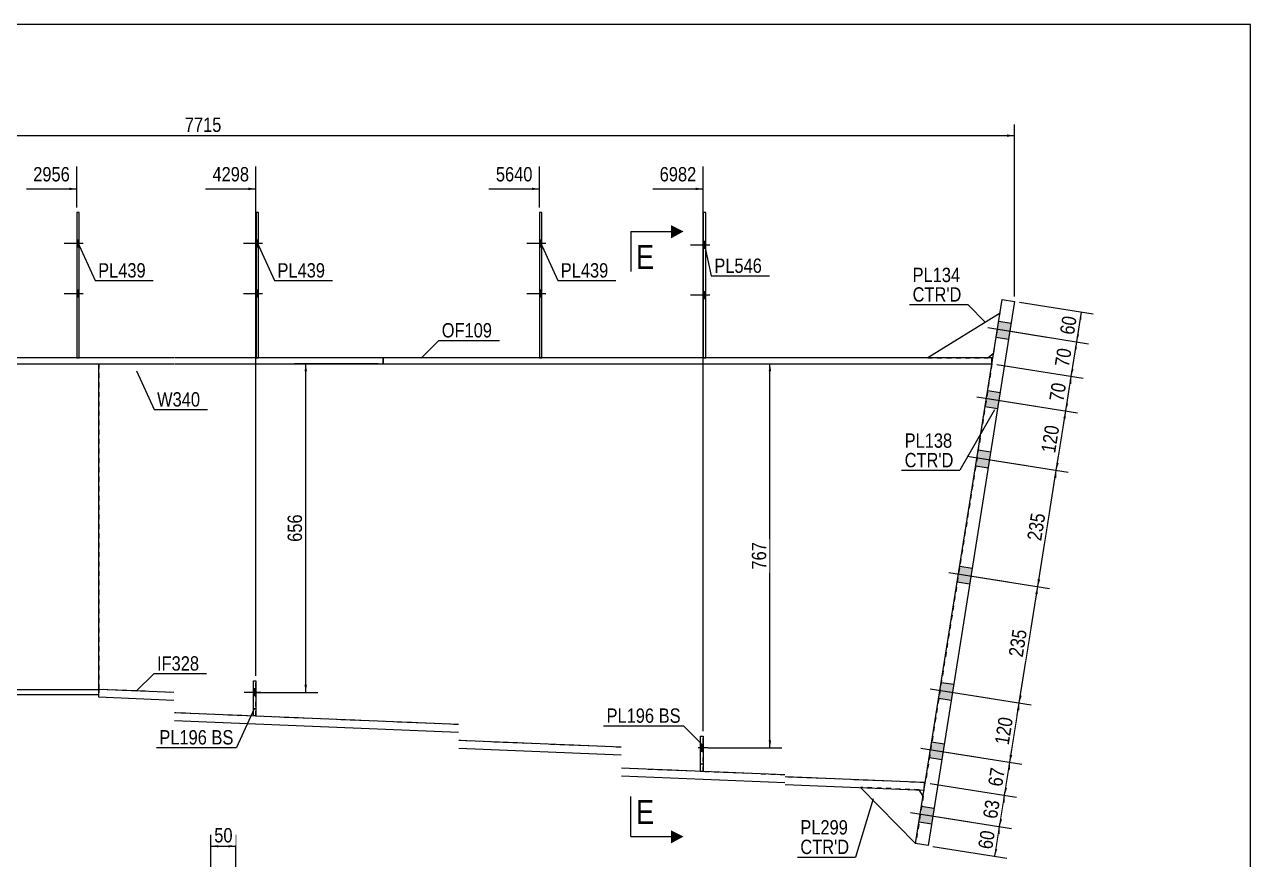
# Model space of a CAD drawing. Header units: millimetres. Extents: x -33 to 369, y -177 to 100.
# Drawn here: x 124.3 to 369.1, y -66.5 to 100.2 of the extents above; entities that cross this region are included whole.
import ezdxf

# ---------------------------------------------------------------- set-up
doc = ezdxf.new("R2010")
doc.units = ezdxf.units.MM
doc.linetypes.add('DXK_LINE_DOT1', pattern=[1.8814, 0.9407, -0.9407])
doc.linetypes.add('DXK_LINE_DOT2', pattern=[3.9198, 1.9599, -1.9599])
doc.styles.add('Arial Narrow', font='ARIALN.TTF', dxfattribs={"height": 0.2})

# ---------------------------------------------------------------- blocks, each defined once
blk = doc.blocks.new('Unknown-623699860-1210')
at = {"color": 5, "linetype": 'Continuous'}
for p, q in [((369.08, 100.24), (-30.92, 100.24)), ((369.08, -176.76), (369.08, 100.24))]:
    blk.add_line(p, q, dxfattribs=at)
blk = doc.blocks.new('Part-623699860-1827 - 1773')
at = {"color": 7, "linetype": 'DXK_LINE_DOT1'}
for p, q in [((170.05, -37.79), (170.05, -30.79)), ((170.05, -30.79), (170.55, -30.79)), ((170.55, -37.79), (170.55, -30.79)), ((170.55, -37.79), (170.05, -37.79))]:
    blk.add_line(p, q, dxfattribs=at)
blk = doc.blocks.new('Part-623699860-2106 - 1773')
at = {"color": 7, "linetype": 'DXK_LINE_DOT1'}
for p, q in [((302.95, -52.55), (291.22, -52.06)), ((291.22, -52.06), (291.25, -52.09)), ((302.95, -52.55), (302.96, -52.57)), ((303.74, -53.85), (302.24, -63.3))]:
    blk.add_line(p, q, dxfattribs=at)
at = {"color": 2, "linetype": 'Continuous'}
for p, q in [((302.24, -63.3), (291.25, -52.09)), ((303.74, -53.85), (302.96, -52.57))]:
    blk.add_line(p, q, dxfattribs=at)
blk = doc.blocks.new('Bolt-623699860-1781 - 1773')
at = {"linetype": 'Continuous'}
blk.add_hatch(color=3, dxfattribs=at).paths.add_polyline_path([(170.55, -33.79), (170.55, -32.39), (170.05, -32.39), (170.05, -33.79)])
at = {"color": 3, "linetype": 'Continuous'}
for p, q in [((171.5, -33.09), (168.2, -33.09)), ((170.55, -32.39), (170.05, -32.39)), ((170.55, -33.79), (170.05, -33.79))]:
    blk.add_line(p, q, dxfattribs=at)
blk = doc.blocks.new('Part-623699860-1869 - 1773')
at = {"color": 2, "linetype": 'Continuous'}
for p, q in [((0, -32.5), (43.52, -32.5)), ((0, -33.5), (43.52, -33.5)), ((43.62, -32.5), (118.62, -32.5)), ((43.62, -33.5), (118.62, -33.5)), ((118.72, -32.5), (139.15, -32.5)), ((118.72, -33.5), (139.15, -33.5)), ((139.15, -33.5), (139.15, -32.5))]:
    blk.add_line(p, q, dxfattribs=at)
at = {"color": 7, "linetype": 'DXK_LINE_DOT1'}
blk.add_line((0, -33.5), (0, -32.5), dxfattribs=at)
blk = doc.blocks.new('Part-623699860-1805 - 1773')
at = {"color": 2, "linetype": 'Continuous'}
for p, q in [((170.05, -37.79), (170.05, -30.79)), ((170.05, -30.79), (170.55, -30.79)), ((170.55, -30.79), (170.55, -37.79)), ((170.55, -37.79), (170.05, -37.79))]:
    blk.add_line(p, q, dxfattribs=at)
at = {"color": 7, "linetype": 'DXK_LINE_DOT1'}
blk.add_line((170.05, -36.29), (170.55, -36.29), dxfattribs=at)
blk = doc.blocks.new('Bolt-623699860-1782 - 1773')
at = {"color": 3, "linetype": 'DXK_LINE_DOT2'}
for p, q in [((171.5, -33.09), (168.2, -33.09)), ((170.55, -32.39), (170.05, -32.39)), ((170.55, -33.79), (170.05, -33.79))]:
    blk.add_line(p, q, dxfattribs=at)
blk = doc.blocks.new('Part-623699860-1832 - 1773')
at = {"color": 2, "linetype": 'Continuous'}
for p, q in [((171.08, 62.7), (170.58, 62.7)), ((170.58, 62.7), (170.58, 33.7)), ((171.08, 33.7), (171.08, 62.7))]:
    blk.add_line(p, q, dxfattribs=at)
at = {"color": 7, "linetype": 'DXK_LINE_DOT1'}
blk.add_line((170.58, 33.7), (171.08, 33.7), dxfattribs=at)
blk = doc.blocks.new('Bolt-623699860-1783 - 1773')
at = {"linetype": 'Continuous'}
for points in [[(171.08, 55.8), (171.08, 57.2), (170.58, 57.2), (170.58, 55.8)], [(171.08, 55.8), (171.08, 57.2), (170.58, 57.2), (170.58, 55.8)], [(171.08, 45.8), (171.08, 47.2), (170.58, 47.2), (170.58, 45.8)], [(171.08, 45.8), (171.08, 47.2), (170.58, 47.2), (170.58, 45.8)]]:
    blk.add_hatch(color=3, dxfattribs=at).paths.add_polyline_path(points)
at = {"color": 3, "linetype": 'Continuous'}
for p, q in [((171.88, 56.5), (168.08, 56.5)), ((171.88, 56.5), (168.08, 56.5)), ((171.08, 57.2), (170.58, 57.2)), ((171.08, 57.2), (170.58, 57.2)), ((171.08, 55.8), (170.58, 55.8)), ((171.08, 55.8), (170.58, 55.8)), ((171.08, 47.2), (170.58, 47.2)), ((171.08, 47.2), (170.58, 47.2)), ((171.88, 46.5), (168.08, 46.5)), ((171.88, 46.5), (168.08, 46.5)), ((171.08, 45.8), (170.58, 45.8)), ((171.08, 45.8), (170.58, 45.8))]:
    blk.add_line(p, q, dxfattribs=at)
blk = doc.blocks.new('Part-623699860-2020 - 1773')
at = {"color": 2, "linetype": 'Continuous'}
for p, q in [((135.27, 62.7), (134.77, 62.7)), ((134.77, 62.7), (134.77, 33.7)), ((135.27, 33.7), (135.27, 62.7))]:
    blk.add_line(p, q, dxfattribs=at)
at = {"color": 7, "linetype": 'DXK_LINE_DOT1'}
blk.add_line((134.77, 33.7), (135.27, 33.7), dxfattribs=at)
blk = doc.blocks.new('Part-623699860-2025 - 1773')
at = {"color": 2, "linetype": 'Continuous'}
for p, q in [((227.62, 62.7), (227.12, 62.7)), ((227.12, 62.7), (227.12, 33.7)), ((227.62, 33.7), (227.62, 62.7))]:
    blk.add_line(p, q, dxfattribs=at)
at = {"color": 7, "linetype": 'DXK_LINE_DOT1'}
blk.add_line((227.12, 33.7), (227.62, 33.7), dxfattribs=at)
blk = doc.blocks.new('Part-623699860-1837 - 1773')
at = {"color": 2, "linetype": 'Continuous'}
for p, q in [((43.52, 33.7), (0, 33.7)), ((0, 32.5), (43.52, 32.5)), ((118.62, 33.7), (43.62, 33.7)), ((43.62, 32.5), (118.62, 32.5)), ((154.15, 33.7), (118.72, 33.7)), ((118.72, 32.5), (154.15, 32.5)), ((195.97, 33.7), (154.25, 33.7)), ((154.25, 32.5), (195.97, 32.5)), ((195.97, 32.5), (195.97, 33.7))]:
    blk.add_line(p, q, dxfattribs=at)
at = {"color": 7, "linetype": 'DXK_LINE_DOT1'}
blk.add_line((0, 33.7), (0, 32.5), dxfattribs=at)
blk = doc.blocks.new('Part-623699860-1859 - 1773')
at = {"color": 2, "linetype": 'Continuous'}
for p, q in [((210.97, 33.7), (195.97, 33.7)), ((195.97, 33.7), (195.97, 32.5)), ((195.97, 32.5), (210.97, 32.5)), ((243.42, 33.7), (211.07, 33.7)), ((211.07, 32.5), (243.42, 32.5)), ((276.12, 33.7), (243.52, 33.7)), ((243.52, 32.5), (276.12, 32.5)), ((317.47, 33.7), (276.22, 33.7)), ((276.22, 32.5), (317.47, 32.5)), ((317.47, 32.5), (317.47, 33.7))]:
    blk.add_line(p, q, dxfattribs=at)
blk = doc.blocks.new('Bolt-623699860-2065 - 1773')
at = {"linetype": 'Continuous'}
blk.add_hatch(color=3, dxfattribs=at).paths.add_polyline_path([(259.82, -44.87), (259.82, -43.47), (259.32, -43.47), (259.32, -44.87)])
at = {"color": 3, "linetype": 'Continuous'}
for p, q in [((259.82, -43.47), (259.32, -43.47)), ((260.62, -44.17), (259.32, -44.17)), ((259.82, -44.87), (259.32, -44.87))]:
    blk.add_line(p, q, dxfattribs=at)
blk = doc.blocks.new('Part-623699860-1864 - 1773')
at = {"color": 2, "linetype": 'Continuous'}
for p, q in [((139.15, -32.5), (139.15, 32.5)), ((304.18, -51.12), (304.01, -51.11))]:
    blk.add_line(p, q, dxfattribs=at)
at = {"color": 7, "linetype": 'DXK_LINE_DOT1'}
for p, q in [((139.15, 32.5), (154.15, 32.5)), ((154.25, 32.5), (210.97, 32.5)), ((211.07, 32.5), (243.42, 32.5)), ((243.52, 32.5), (276.12, 32.5)), ((276.22, 32.5), (317.47, 32.5)), ((317.47, 32.5), (304.18, -51.12)), ((154.15, -33.12), (139.15, -32.5)), ((210.97, -39.52), (154.25, -37.18)), ((243.42, -44.05), (211.07, -42.72)), ((276.12, -49.59), (243.52, -48.24)), ((304.01, -51.11), (276.22, -49.97))]:
    blk.add_line(p, q, dxfattribs=at)
blk = doc.blocks.new('Part-623699860-2111 - 1773')
at = {"color": 7, "linetype": 'DXK_LINE_DOT1'}
for p, q in [((0, 32.5), (0, -32.5)), ((0, 32.5), (43.52, 32.5)), ((43.62, 32.5), (118.62, 32.5)), ((118.72, 32.5), (139.15, 32.5)), ((139.15, 32.5), (139.15, -32.5)), ((0, -32.5), (43.52, -32.5)), ((43.62, -32.5), (118.62, -32.5)), ((118.72, -32.5), (139.15, -32.5))]:
    blk.add_line(p, q, dxfattribs=at)
blk = doc.blocks.new('Part-623699860-1976 - 1773')
at = {"color": 2, "linetype": 'Continuous'}
for p, q in [((302.24, -63.3), (319.51, 45.34)), ((321.98, 44.95), (304.71, -63.69)), ((319.51, 45.34), (321.98, 44.95)), ((304.71, -63.69), (302.24, -63.3))]:
    blk.add_line(p, q, dxfattribs=at)
blk = doc.blocks.new('Part-623699860-2005 - 1773')
at = {"color": 2, "linetype": 'Continuous'}
for p, q in [((319.08, 42.59), (304.66, 33.7)), ((316.66, 33.7), (317.82, 34.69))]:
    blk.add_line(p, q, dxfattribs=at)
at = {"color": 7, "linetype": 'DXK_LINE_DOT1'}
for p, q in [((317.82, 34.69), (319.08, 42.59)), ((304.66, 33.7), (316.66, 33.7))]:
    blk.add_line(p, q, dxfattribs=at)
blk = doc.blocks.new('Bolt-623699860-2067 - 1773')
at = {"linetype": 'Continuous'}
for points in [[(260.32, 55.5), (260.32, 56.9), (259.82, 56.9), (259.82, 55.5)], [(260.32, 55.5), (260.32, 56.9), (259.82, 56.9), (259.82, 55.5)], [(260.32, 45.5), (260.32, 46.9), (259.82, 46.9), (259.82, 45.5)], [(260.32, 45.5), (260.32, 46.9), (259.82, 46.9), (259.82, 45.5)]]:
    blk.add_hatch(color=3, dxfattribs=at).paths.add_polyline_path(points)
at = {"color": 3, "linetype": 'Continuous'}
for p, q in [((260.32, 56.9), (259.82, 56.9)), ((260.32, 56.9), (259.82, 56.9)), ((261.12, 56.2), (257.32, 56.2)), ((261.12, 56.2), (257.32, 56.2)), ((260.32, 55.5), (259.82, 55.5)), ((260.32, 55.5), (259.82, 55.5)), ((260.32, 46.9), (259.82, 46.9)), ((260.32, 46.9), (259.82, 46.9)), ((261.12, 46.2), (257.32, 46.2)), ((261.12, 46.2), (257.32, 46.2)), ((260.32, 45.5), (259.82, 45.5)), ((260.32, 45.5), (259.82, 45.5))]:
    blk.add_line(p, q, dxfattribs=at)
blk = doc.blocks.new('Part-623699860-2192 - 1773')
at = {"color": 7, "linetype": 'DXK_LINE_DOT1'}
for p, q in [((259.32, -48.87), (259.32, -41.87)), ((259.32, -41.87), (259.82, -41.87)), ((259.82, -48.87), (259.82, -41.87)), ((259.82, -48.87), (259.32, -48.87))]:
    blk.add_line(p, q, dxfattribs=at)
blk = doc.blocks.new('Bolt-623699860-2066 - 1773')
at = {"color": 3, "linetype": 'DXK_LINE_DOT2'}
for p, q in [((259.82, -43.47), (259.32, -43.47)), ((260.77, -44.17), (257.47, -44.17)), ((259.82, -44.87), (259.32, -44.87))]:
    blk.add_line(p, q, dxfattribs=at)
blk = doc.blocks.new('Part-623699860-2197 - 1773')
at = {"color": 2, "linetype": 'Continuous'}
for p, q in [((260.32, 62.7), (259.82, 62.7)), ((259.82, 62.7), (259.82, 33.7)), ((260.32, 33.7), (260.32, 62.7))]:
    blk.add_line(p, q, dxfattribs=at)
at = {"color": 7, "linetype": 'DXK_LINE_DOT1'}
blk.add_line((259.82, 33.7), (260.32, 33.7), dxfattribs=at)
blk = doc.blocks.new('Bolt-623699860-2069 - 1773')
at = {"linetype": 'Continuous'}
for points in [[(227.62, 55.8), (227.62, 57.2), (227.12, 57.2), (227.12, 55.8)], [(227.62, 55.8), (227.62, 57.2), (227.12, 57.2), (227.12, 55.8)], [(227.62, 45.8), (227.62, 47.2), (227.12, 47.2), (227.12, 45.8)], [(227.62, 45.8), (227.62, 47.2), (227.12, 47.2), (227.12, 45.8)]]:
    blk.add_hatch(color=3, dxfattribs=at).paths.add_polyline_path(points)
at = {"color": 3, "linetype": 'Continuous'}
for p, q in [((228.42, 56.5), (224.62, 56.5)), ((228.42, 56.5), (224.62, 56.5)), ((227.62, 57.2), (227.12, 57.2)), ((227.62, 57.2), (227.12, 57.2)), ((227.62, 55.8), (227.12, 55.8)), ((227.62, 55.8), (227.12, 55.8)), ((227.62, 47.2), (227.12, 47.2)), ((227.62, 47.2), (227.12, 47.2)), ((228.42, 46.5), (224.62, 46.5)), ((228.42, 46.5), (224.62, 46.5)), ((227.62, 45.8), (227.12, 45.8)), ((227.62, 45.8), (227.12, 45.8))]:
    blk.add_line(p, q, dxfattribs=at)
blk = doc.blocks.new('Bolt-623699860-2070 - 1773')
at = {"linetype": 'Continuous'}
for points in [[(135.27, 55.8), (135.27, 57.2), (134.77, 57.2), (134.77, 55.8)], [(135.27, 55.8), (135.27, 57.2), (134.77, 57.2), (134.77, 55.8)], [(135.27, 45.8), (135.27, 47.2), (134.77, 47.2), (134.77, 45.8)], [(135.27, 45.8), (135.27, 47.2), (134.77, 47.2), (134.77, 45.8)]]:
    blk.add_hatch(color=3, dxfattribs=at).paths.add_polyline_path(points)
at = {"color": 3, "linetype": 'Continuous'}
for p, q in [((136.07, 56.5), (132.27, 56.5)), ((136.07, 56.5), (132.27, 56.5)), ((135.27, 57.2), (134.77, 57.2)), ((135.27, 57.2), (134.77, 57.2)), ((135.27, 55.8), (134.77, 55.8)), ((135.27, 55.8), (134.77, 55.8)), ((135.27, 47.2), (134.77, 47.2)), ((135.27, 47.2), (134.77, 47.2)), ((136.07, 46.5), (132.27, 46.5)), ((136.07, 46.5), (132.27, 46.5)), ((135.27, 45.8), (134.77, 45.8)), ((135.27, 45.8), (134.77, 45.8))]:
    blk.add_line(p, q, dxfattribs=at)
blk = doc.blocks.new('Bolt-623699860-2073 - 1773')
at = {"linetype": 'Continuous'}
for points in [[(318.82, 40.99), (318.32, 37.83), (320.79, 37.44), (321.29, 40.6)], [(318.82, 40.99), (318.32, 37.83), (320.79, 37.44), (321.29, 40.6)], [(316.63, 27.17), (316.12, 24.01), (318.59, 23.61), (319.09, 26.77)], [(316.63, 27.17), (316.12, 24.01), (318.59, 23.61), (319.09, 26.77)], [(314.74, 15.32), (314.24, 12.16), (316.71, 11.76), (317.21, 14.92)], [(314.74, 15.32), (314.24, 12.16), (316.71, 11.76), (317.21, 14.92)], [(311.05, -7.89), (310.55, -11.05), (313.02, -11.45), (313.52, -8.29)], [(311.05, -7.89), (310.55, -11.05), (313.02, -11.45), (313.52, -8.29)], [(307.36, -31.1), (306.86, -34.26), (309.33, -34.65), (309.83, -31.49)], [(307.36, -31.1), (306.86, -34.26), (309.33, -34.65), (309.83, -31.49)], [(305.48, -42.95), (304.97, -46.11), (307.44, -46.5), (307.94, -43.34)], [(305.48, -42.95), (304.97, -46.11), (307.44, -46.5), (307.94, -43.34)], [(303.43, -55.79), (302.93, -58.95), (305.4, -59.34), (305.9, -56.18)], [(303.43, -55.79), (302.93, -58.95), (305.4, -59.34), (305.9, -56.18)]]:
    blk.add_hatch(color=3, dxfattribs=at).paths.add_polyline_path(points)
at = {"color": 3, "linetype": 'Continuous'}
for p, q in [((316.62, 39.72), (328.45, 37.84)), ((316.62, 39.72), (328.45, 37.84)), ((318.82, 40.99), (321.29, 40.6)), ((318.82, 40.99), (321.29, 40.6)), ((318.32, 37.83), (320.79, 37.44)), ((318.32, 37.83), (320.79, 37.44)), ((316.63, 27.17), (319.09, 26.77)), ((316.63, 27.17), (319.09, 26.77)), ((314.42, 25.9), (326.25, 24.02)), ((314.42, 25.9), (326.25, 24.02)), ((316.12, 24.01), (318.59, 23.61)), ((316.12, 24.01), (318.59, 23.61)), ((314.74, 15.32), (317.21, 14.92)), ((314.74, 15.32), (317.21, 14.92)), ((312.54, 14.05), (324.37, 12.17)), ((312.54, 14.05), (324.37, 12.17)), ((314.24, 12.16), (316.71, 11.76)), ((314.24, 12.16), (316.71, 11.76)), ((308.85, -9.16), (320.68, -11.04)), ((308.85, -9.16), (320.68, -11.04)), ((311.05, -7.89), (313.52, -8.29)), ((311.05, -7.89), (313.52, -8.29)), ((310.55, -11.05), (313.02, -11.45)), ((310.55, -11.05), (313.02, -11.45)), ((307.36, -31.1), (309.83, -31.49)), ((307.36, -31.1), (309.83, -31.49)), ((305.16, -32.37), (316.98, -34.25)), ((305.16, -32.37), (316.98, -34.25)), ((306.86, -34.26), (309.33, -34.65)), ((306.86, -34.26), (309.33, -34.65)), ((305.48, -42.95), (307.94, -43.34)), ((305.48, -42.95), (307.94, -43.34)), ((303.27, -44.22), (315.1, -46.1)), ((303.27, -44.22), (315.1, -46.1)), ((304.97, -46.11), (307.44, -46.5)), ((304.97, -46.11), (307.44, -46.5)), ((303.43, -55.79), (305.9, -56.18)), ((303.43, -55.79), (305.9, -56.18)), ((301.23, -57.06), (313.06, -58.94)), ((301.23, -57.06), (313.06, -58.94)), ((302.93, -58.95), (305.4, -59.34)), ((302.93, -58.95), (305.4, -59.34))]:
    blk.add_line(p, q, dxfattribs=at)
blk = doc.blocks.new('Part-623699860-2202 - 1773')
at = {"color": 2, "linetype": 'Continuous'}
for p, q in [((139.15, -32.5), (139.09, -34)), ((139.09, -34), (154.15, -34.62)), ((154.15, -33.12), (139.15, -32.5)), ((210.97, -39.52), (154.25, -37.18)), ((154.25, -38.68), (210.97, -41.02)), ((243.42, -44.05), (211.07, -42.72)), ((211.07, -44.22), (243.42, -45.56)), ((276.12, -49.59), (243.52, -48.24)), ((243.52, -49.74), (276.12, -51.09)), ((304.01, -51.11), (276.22, -49.97)), ((303.95, -52.56), (304.01, -51.11)), ((276.22, -51.47), (303.94, -52.61))]:
    blk.add_line(p, q, dxfattribs=at)
at = {"color": 7, "linetype": 'DXK_LINE_DOT1'}
for p in [(303.94, -52.61), (303.95, -52.56)]:
    blk.add_line(p, (303.95, -52.61), dxfattribs=at)
blk = doc.blocks.new('Part-623699860-2187 - 1773')
at = {"color": 2, "linetype": 'Continuous'}
for p, q in [((259.32, -48.87), (259.32, -41.87)), ((259.32, -41.87), (259.82, -41.87)), ((259.82, -41.87), (259.82, -48.87)), ((259.82, -48.87), (259.32, -48.87))]:
    blk.add_line(p, q, dxfattribs=at)
at = {"color": 7, "linetype": 'DXK_LINE_DOT1'}
blk.add_line((259.32, -47.37), (259.82, -47.37), dxfattribs=at)
blk = doc.blocks.new('StraightDimension-623699860-6854 - 1773')
at = {"linetype": 'Continuous'}
blk.add_hatch(color=7, dxfattribs=at).paths.add_polyline_path([(133.27, 67.67), (134.77, 67.42), (133.27, 67.17)])
at = {"color": 7, "linetype": 'Continuous'}
for p, q in [((134.77, 63.7), (134.77, 71.92)), ((124.71, 67.42), (134.77, 67.42))]:
    blk.add_line(p, q, dxfattribs=at)
at = {"color": 0}
blk.add_wipeout([(134, 68.32), (134, 72.52), (125.48, 72.52), (125.48, 68.32)], dxfattribs=at)
at = {"color": 3, "style": 'Arial Narrow'}
blk.add_text('2956', height=2.863, dxfattribs=at).set_placement((126.08, 68.92))
blk = doc.blocks.new('StraightDimension-623699860-2328 - 1773')
at = {"linetype": 'Continuous'}
for points in [[(322.44, -36.64), (322.93, -35.2), (322.94, -36.72)], [(321.52, -45.61), (321.04, -47.05), (321.03, -45.53)]]:
    blk.add_hatch(color=7, dxfattribs=at).paths.add_polyline_path(points)
at = {"color": 7, "linetype": 'Continuous'}
for p, q in [((308.1, -32.84), (325.3, -35.57)), ((321.04, -47.05), (322.93, -35.2)), ((306.21, -44.69), (323.41, -47.42))]:
    blk.add_line(p, q, dxfattribs=at)
at = {"color": 0}
blk.add_wipeout([(322.36, -37.8), (318.21, -37.14), (317.16, -43.74), (321.31, -44.4)], dxfattribs=at)
at = {"color": 3, "style": 'Arial Narrow'}
blk.add_text('120', height=2.863, rotation=80.9647, dxfattribs=at).set_placement((320.81, -43.71))
blk = doc.blocks.new('StraightDimension-623699860-2279 - 1773')
at = {"linetype": 'Continuous'}
for points in [[(318.52, -61.33), (319, -59.89), (319.01, -61.41)], [(318.54, -64.37), (318.06, -65.81), (318.05, -64.29)]]:
    blk.add_hatch(color=7, dxfattribs=at).paths.add_polyline_path(points)
at = {"color": 7, "linetype": 'Continuous'}
for p, q in [((304.16, -57.53), (321.37, -60.26)), ((318.06, -65.81), (319, -59.89)), ((305.7, -63.85), (320.43, -66.19))]:
    blk.add_line(p, q, dxfattribs=at)
at = {"color": 0}
blk.add_wipeout([(318.76, -60.43), (314.61, -59.77), (313.85, -64.56), (318, -65.22)], dxfattribs=at)
at = {"color": 3, "style": 'Arial Narrow'}
blk.add_text('60', height=2.863, rotation=80.9647, dxfattribs=at).set_placement((317.5, -64.54))
blk = doc.blocks.new('StraightDimension-623699860-2285 - 1773')
at = {"linetype": 'Continuous'}
for points in [[(319.51, -55.07), (319.99, -53.63), (320.01, -55.15)], [(319.48, -58.44), (319, -59.89), (318.99, -58.37)]]:
    blk.add_hatch(color=7, dxfattribs=at).paths.add_polyline_path(points)
at = {"color": 7, "linetype": 'Continuous'}
for p, q in [((305.16, -51.27), (322.36, -54.01)), ((319, -59.89), (319.99, -53.63)), ((304.16, -57.53), (321.37, -60.26))]:
    blk.add_line(p, q, dxfattribs=at)
at = {"color": 0}
blk.add_wipeout([(319.73, -54.34), (315.58, -53.68), (314.82, -58.47), (318.97, -59.13)], dxfattribs=at)
at = {"color": 3, "style": 'Arial Narrow'}
blk.add_text('63', height=2.863, rotation=80.9647, dxfattribs=at).set_placement((318.47, -58.45))
blk = doc.blocks.new('StraightDimension-623699860-2298 - 1773')
at = {"linetype": 'Continuous'}
for points in [[(326.13, -13.43), (326.62, -11.99), (326.63, -13.51)], [(323.41, -33.75), (322.93, -35.2), (322.91, -33.68)]]:
    blk.add_hatch(color=7, dxfattribs=at).paths.add_polyline_path(points)
at = {"color": 7, "linetype": 'Continuous'}
for p, q in [((311.79, -9.63), (328.99, -12.36)), ((322.93, -35.2), (326.62, -11.99)), ((308.1, -32.84), (325.3, -35.57))]:
    blk.add_line(p, q, dxfattribs=at)
at = {"color": 0}
blk.add_wipeout([(325.15, -20.27), (321, -19.61), (319.95, -26.21), (324.1, -26.87)], dxfattribs=at)
at = {"color": 3, "style": 'Arial Narrow'}
blk.add_text('235', height=2.863, rotation=80.9647, dxfattribs=at).set_placement((323.6, -26.18))
blk = doc.blocks.new('StraightDimension-623699860-2301 - 1773')
at = {"linetype": 'Continuous'}
for points in [[(329.82, 9.78), (330.31, 11.22), (330.32, 9.7)], [(327.1, -10.55), (326.62, -11.99), (326.6, -10.47)]]:
    blk.add_hatch(color=7, dxfattribs=at).paths.add_polyline_path(points)
at = {"color": 7, "linetype": 'Continuous'}
for p, q in [((315.48, 13.58), (332.68, 10.84)), ((326.62, -11.99), (330.31, 11.22)), ((311.79, -9.63), (328.99, -12.36))]:
    blk.add_line(p, q, dxfattribs=at)
at = {"color": 0}
blk.add_wipeout([(328.84, 2.94), (324.69, 3.6), (323.64, -3), (327.79, -3.66)], dxfattribs=at)
at = {"color": 3, "style": 'Arial Narrow'}
blk.add_text('235', height=2.863, rotation=80.9647, dxfattribs=at).set_placement((327.29, -2.97))
blk = doc.blocks.new('StraightDimension-623699860-2304 - 1773')
at = {"linetype": 'Continuous'}
for points in [[(331.71, 21.64), (332.19, 23.08), (332.2, 21.56)], [(330.79, 12.66), (330.31, 11.22), (330.29, 12.74)]]:
    blk.add_hatch(color=7, dxfattribs=at).paths.add_polyline_path(points)
at = {"color": 7, "linetype": 'Continuous'}
for p, q in [((317.36, 25.44), (334.56, 22.7)), ((330.31, 11.22), (332.19, 23.08)), ((315.48, 13.58), (332.68, 10.84))]:
    blk.add_line(p, q, dxfattribs=at)
at = {"color": 0}
blk.add_wipeout([(331.63, 20.47), (327.48, 21.13), (326.43, 14.53), (330.58, 13.87)], dxfattribs=at)
at = {"color": 3, "style": 'Arial Narrow'}
blk.add_text('120', height=2.863, rotation=80.9647, dxfattribs=at).set_placement((330.08, 14.56))
blk = doc.blocks.new('StraightDimension-623699860-2310 - 1773')
at = {"linetype": 'Continuous'}
for points in [[(332.81, 28.54), (333.29, 29.98), (333.3, 28.46)], [(332.67, 24.52), (332.19, 23.08), (332.18, 24.6)]]:
    blk.add_hatch(color=7, dxfattribs=at).paths.add_polyline_path(points)
at = {"color": 7, "linetype": 'Continuous'}
for p, q in [((318.46, 32.34), (335.66, 29.61)), ((332.19, 23.08), (333.29, 29.98)), ((317.36, 25.44), (334.56, 22.7))]:
    blk.add_line(p, q, dxfattribs=at)
at = {"color": 0}
blk.add_wipeout([(332.97, 28.95), (328.83, 29.61), (328.06, 24.82), (332.21, 24.16)], dxfattribs=at)
at = {"color": 3, "style": 'Arial Narrow'}
blk.add_text('70', height=2.863, rotation=80.9647, dxfattribs=at).set_placement((331.71, 24.84))
blk = doc.blocks.new('StraightDimension-623699860-2319 - 1773')
at = {"linetype": 'Continuous'}
for points in [[(320.56, -48.49), (321.04, -47.05), (321.05, -48.57)], [(320.48, -52.19), (319.99, -53.63), (319.98, -52.11)]]:
    blk.add_hatch(color=7, dxfattribs=at).paths.add_polyline_path(points)
at = {"color": 7, "linetype": 'Continuous'}
for p, q in [((306.21, -44.69), (323.41, -47.42)), ((319.99, -53.63), (321.04, -47.05)), ((305.16, -51.27), (322.36, -54.01))]:
    blk.add_line(p, q, dxfattribs=at)
at = {"color": 0}
blk.add_wipeout([(320.75, -47.92), (316.6, -47.26), (315.84, -52.05), (319.99, -52.71)], dxfattribs=at)
at = {"color": 3, "style": 'Arial Narrow'}
blk.add_text('67', height=2.863, rotation=80.9647, dxfattribs=at).set_placement((319.49, -52.03))
blk = doc.blocks.new('StraightDimension-623699860-2333 - 1773')
at = {"linetype": 'Continuous'}
for points in [[(333.91, 35.46), (334.39, 36.9), (334.4, 35.38)], [(333.77, 31.43), (333.29, 29.98), (333.28, 31.51)]]:
    blk.add_hatch(color=7, dxfattribs=at).paths.add_polyline_path(points)
at = {"color": 7, "linetype": 'Continuous'}
for p, q in [((319.56, 39.26), (336.76, 36.52)), ((333.29, 29.98), (334.39, 36.9)), ((318.46, 32.34), (335.66, 29.61))]:
    blk.add_line(p, q, dxfattribs=at)
at = {"color": 0}
blk.add_wipeout([(334.07, 35.86), (329.92, 36.52), (329.16, 31.73), (333.31, 31.07)], dxfattribs=at)
at = {"color": 3, "style": 'Arial Narrow'}
blk.add_text('70', height=2.863, rotation=80.9647, dxfattribs=at).set_placement((332.81, 31.75))
blk = doc.blocks.new('StraightDimension-623699860-2353 - 1773')
at = {"linetype": 'Continuous'}
for points in [[(334.85, 41.38), (335.33, 42.82), (335.34, 41.3)], [(334.87, 38.34), (334.39, 36.9), (334.38, 38.42)]]:
    blk.add_hatch(color=7, dxfattribs=at).paths.add_polyline_path(points)
at = {"color": 7, "linetype": 'Continuous'}
for p, q in [((322.97, 44.79), (337.7, 42.45)), ((334.39, 36.9), (335.33, 42.82)), ((319.56, 39.26), (336.76, 36.52))]:
    blk.add_line(p, q, dxfattribs=at)
at = {"color": 0}
blk.add_wipeout([(335.09, 42.28), (330.95, 42.94), (330.18, 38.15), (334.33, 37.49)], dxfattribs=at)
at = {"color": 3, "style": 'Arial Narrow'}
blk.add_text('60', height=2.863, rotation=80.9647, dxfattribs=at).set_placement((333.83, 38.17))
blk = doc.blocks.new('StraightDimension-623699860-2367 - 1773')
at = {"linetype": 'Continuous'}
for points in [[(180.23, 31), (180.48, 32.5), (180.73, 31)], [(180.73, -31.59), (180.48, -33.09), (180.23, -31.59)]]:
    blk.add_hatch(color=7, dxfattribs=at).paths.add_polyline_path(points)
at = {"color": 7, "linetype": 'Continuous'}
for p, q in [((194.97, 32.5), (178.23, 32.5)), ((180.48, -33.09), (180.48, 32.5)), ((170.13, -33.09), (182.88, -33.09))]:
    blk.add_line(p, q, dxfattribs=at)
at = {"color": 0}
blk.add_wipeout([(180.33, 3.05), (176.13, 3.05), (176.13, -3.64), (180.33, -3.64)], dxfattribs=at)
at = {"color": 3, "style": 'Arial Narrow'}
blk.add_text('656', height=2.863, rotation=90.0002, dxfattribs=at).set_placement((179.73, -3.04))
blk = doc.blocks.new('StraightDimension-623699860-2373 - 1773')
at = {"linetype": 'Continuous'}
for points in [[(272.9, 31), (273.15, 32.5), (273.4, 31)], [(273.4, -42.67), (273.15, -44.17), (272.9, -42.67)]]:
    blk.add_hatch(color=7, dxfattribs=at).paths.add_polyline_path(points)
at = {"color": 7, "linetype": 'Continuous'}
for p, q in [((261.85, 32.5), (275.55, 32.5)), ((273.15, -44.17), (273.15, 32.5)), ((260.82, -44.17), (275.55, -44.17))]:
    blk.add_line(p, q, dxfattribs=at)
at = {"color": 0}
blk.add_wipeout([(273, -2.49), (268.8, -2.49), (268.8, -9.18), (273, -9.18)], dxfattribs=at)
at = {"color": 3, "style": 'Arial Narrow'}
blk.add_text('767', height=2.863, rotation=90.0002, dxfattribs=at).set_placement((272.4, -8.58))
blk = doc.blocks.new('StraightDimension-623699860-2598 - 1773')
at = {"linetype": 'Continuous'}
blk.add_hatch(color=7, dxfattribs=at).paths.add_polyline_path([(320.48, 78.3), (321.98, 78.05), (320.48, 77.8)])
at = {"color": 7, "linetype": 'Continuous'}
for p, q in [((321.98, 45.95), (321.98, 80.3)), ((-2, 78.05), (321.98, 78.05))]:
    blk.add_line(p, q, dxfattribs=at)
at = {"color": 0}
blk.add_wipeout([(164.25, 78.2), (164.25, 82.4), (155.74, 82.4), (155.74, 78.2)], dxfattribs=at)
at = {"color": 3, "style": 'Arial Narrow'}
blk.add_text('7715', height=2.863, dxfattribs=at).set_placement((156.34, 78.8))
blk = doc.blocks.new('StraightDimension-623699860-6851 - 1773')
at = {"linetype": 'Continuous'}
blk.add_hatch(color=7, dxfattribs=at).paths.add_polyline_path([(258.32, 67.67), (259.82, 67.42), (258.32, 67.17)])
at = {"color": 7, "linetype": 'Continuous'}
for p, q in [((259.82, -40.87), (259.82, 71.92)), ((249.76, 67.42), (259.82, 67.42))]:
    blk.add_line(p, q, dxfattribs=at)
at = {"color": 0}
blk.add_wipeout([(259.05, 68.32), (259.05, 72.52), (250.54, 72.52), (250.54, 68.32)], dxfattribs=at)
at = {"color": 3, "style": 'Arial Narrow'}
blk.add_text('6982', height=2.863, dxfattribs=at).set_placement((251.14, 68.92))
blk = doc.blocks.new('StraightDimension-623699860-6852 - 1773')
at = {"linetype": 'Continuous'}
blk.add_hatch(color=7, dxfattribs=at).paths.add_polyline_path([(225.62, 67.67), (227.12, 67.42), (225.62, 67.17)])
at = {"color": 7, "linetype": 'Continuous'}
for p, q in [((227.12, 63.7), (227.12, 71.92)), ((217.06, 67.42), (227.12, 67.42))]:
    blk.add_line(p, q, dxfattribs=at)
at = {"color": 0}
blk.add_wipeout([(226.35, 68.32), (226.35, 72.52), (217.84, 72.52), (217.84, 68.32)], dxfattribs=at)
at = {"color": 3, "style": 'Arial Narrow'}
blk.add_text('5640', height=2.863, dxfattribs=at).set_placement((218.44, 68.92))
blk = doc.blocks.new('StraightDimension-623699860-6853 - 1773')
at = {"linetype": 'Continuous'}
blk.add_hatch(color=7, dxfattribs=at).paths.add_polyline_path([(169.05, 67.67), (170.55, 67.42), (169.05, 67.17)])
at = {"color": 7, "linetype": 'Continuous'}
for p, q in [((170.55, -29.79), (170.55, 71.92)), ((160.49, 67.42), (170.55, 67.42))]:
    blk.add_line(p, q, dxfattribs=at)
at = {"color": 0}
blk.add_wipeout([(169.78, 68.32), (169.78, 72.52), (161.26, 72.52), (161.26, 68.32)], dxfattribs=at)
at = {"color": 3, "style": 'Arial Narrow'}
blk.add_text('4298', height=2.863, dxfattribs=at).set_placement((161.86, 68.92))
blk = doc.blocks.new('StraightDimension-623699860-1419 - 1231')
at = {"linetype": 'Continuous'}
for points in [[(163.05, -64.05), (161.55, -63.8), (163.05, -63.55)], [(165.05, -63.55), (166.55, -63.8), (165.05, -64.05)]]:
    blk.add_hatch(color=7, dxfattribs=at).paths.add_polyline_path(points)
at = {"color": 7, "linetype": 'Continuous'}
for p, q in [((161.55, -71.93), (161.55, -61.55)), ((166.55, -71.93), (166.55, -61.55)), ((161.55, -63.8), (166.55, -63.8))]:
    blk.add_line(p, q, dxfattribs=at)
at = {"color": 0}
blk.add_wipeout([(166.48, -63.65), (166.48, -59.45), (161.62, -59.45), (161.62, -63.65)], dxfattribs=at)
at = {"color": 3, "style": 'Arial Narrow'}
blk.add_text('50', height=2.863, dxfattribs=at).set_placement((162.22, -63.05))
blk = doc.blocks.new('Mark-623699860-1828 - 1773')
at = {"color": 0}
blk.add_wipeout([(184.34, 49.73), (184.34, 52.73), (174.84, 52.73), (174.84, 49.73)], dxfattribs=at)
blk.add_wipeout([(184.34, 49.73), (184.34, 52.73), (174.84, 52.73), (174.84, 49.73)], dxfattribs=at)
at = {"color": 7, "linetype": 'Continuous'}
for p, q in [((170.7, 56.87), (174.24, 49.13)), ((174.24, 49.13), (185.84, 49.13))]:
    blk.add_line(p, q, dxfattribs=at)
at = {"color": 3, "style": 'Arial Narrow'}
blk.add_text('PL439', height=2.863, dxfattribs=at).set_placement((174.84, 49.73))
blk = doc.blocks.new('Mark-623699860-1855 - 1773')
at = {"color": 0}
blk.add_wipeout([(217.68, 37.76), (217.68, 40.76), (207.63, 40.76), (207.63, 37.76)], dxfattribs=at)
blk.add_wipeout([(217.68, 37.76), (217.68, 40.76), (207.63, 40.76), (207.63, 37.76)], dxfattribs=at)
at = {"color": 7, "linetype": 'Continuous'}
for p, q in [((203.5, 33.62), (207.03, 37.16)), ((207.03, 37.16), (219.18, 37.16))]:
    blk.add_line(p, q, dxfattribs=at)
at = {"color": 3, "style": 'Arial Narrow'}
blk.add_text('OF109', height=2.863, dxfattribs=at).set_placement((207.63, 37.76))
blk = doc.blocks.new('Mark-623699860-2193 - 1773')
at = {"color": 0}
blk.add_wipeout([(271.56, 50.66), (271.56, 53.66), (262.05, 53.66), (262.05, 50.66)], dxfattribs=at)
blk.add_wipeout([(271.56, 50.66), (271.56, 53.66), (262.05, 53.66), (262.05, 50.66)], dxfattribs=at)
at = {"color": 7, "linetype": 'Continuous'}
for p, q in [((259.95, 56.86), (261.45, 50.06)), ((261.45, 50.06), (273.06, 50.06))]:
    blk.add_line(p, q, dxfattribs=at)
at = {"color": 3, "style": 'Arial Narrow'}
blk.add_text('PL546', height=2.863, dxfattribs=at).set_placement((262.05, 50.66))
blk = doc.blocks.new('Mark-623699860-1860 - 1773')
at = {"color": 0}
blk.add_wipeout([(159.4, 23.97), (159.4, 26.97), (150.81, 26.97), (150.81, 23.97)], dxfattribs=at)
blk.add_wipeout([(159.4, 23.97), (159.4, 26.97), (150.81, 26.97), (150.81, 23.97)], dxfattribs=at)
at = {"color": 7, "linetype": 'Continuous'}
for p, q in [((146.67, 31.11), (150.21, 23.37)), ((150.21, 23.37), (160.9, 23.37))]:
    blk.add_line(p, q, dxfattribs=at)
at = {"color": 3, "style": 'Arial Narrow'}
blk.add_text('W340', height=2.863, dxfattribs=at).set_placement((150.81, 23.97))
blk = doc.blocks.new('Mark-623699860-1972 - 1773')
at = {"color": 7, "linetype": 'Continuous'}
blk.add_line((317.98, 23.34), (311.05, 11.24), dxfattribs=at)
at = {"color": 0}
blk.add_wipeout([(309.55, 15.74), (309.55, 18.74), (300.04, 18.74), (300.04, 15.74)], dxfattribs=at)
blk.add_wipeout([(309.55, 15.74), (309.55, 18.74), (300.04, 18.74), (300.04, 15.74)], dxfattribs=at)
blk.add_wipeout([(309.8, 11.84), (309.8, 14.84), (300.04, 14.84), (300.04, 11.84)], dxfattribs=at)
blk.add_wipeout([(309.8, 11.84), (309.8, 14.84), (300.04, 14.84), (300.04, 11.84)], dxfattribs=at)
at = {"color": 7, "linetype": 'Continuous'}
blk.add_line((299.44, 11.24), (311.05, 11.24), dxfattribs=at)
at = {"color": 3, "style": 'Arial Narrow'}
blk.add_text('PL138', height=2.863, dxfattribs=at).set_placement((300.04, 15.74))
at = {"color": 1, "style": 'Arial Narrow'}
blk.add_text("CTR'D", height=2.863, dxfattribs=at).set_placement((300.04, 11.84))
blk = doc.blocks.new('Mark-623699860-2001 - 1773')
at = {"color": 7, "linetype": 'Continuous'}
blk.add_line((316.17, 40.78), (312.63, 44.32), dxfattribs=at)
at = {"color": 0}
blk.add_wipeout([(311.13, 48.82), (311.13, 51.82), (301.63, 51.82), (301.63, 48.82)], dxfattribs=at)
blk.add_wipeout([(311.13, 48.82), (311.13, 51.82), (301.63, 51.82), (301.63, 48.82)], dxfattribs=at)
blk.add_wipeout([(311.38, 44.92), (311.38, 47.92), (301.63, 47.92), (301.63, 44.92)], dxfattribs=at)
blk.add_wipeout([(311.38, 44.92), (311.38, 47.92), (301.63, 47.92), (301.63, 44.92)], dxfattribs=at)
at = {"color": 7, "linetype": 'Continuous'}
blk.add_line((301.03, 44.32), (312.63, 44.32), dxfattribs=at)
at = {"color": 3, "style": 'Arial Narrow'}
blk.add_text('PL134', height=2.863, dxfattribs=at).set_placement((301.63, 48.82))
at = {"color": 1, "style": 'Arial Narrow'}
blk.add_text("CTR'D", height=2.863, dxfattribs=at).set_placement((301.63, 44.92))
blk = doc.blocks.new('Mark-623699860-2016 - 1773')
at = {"color": 0}
blk.add_wipeout([(148.54, 49.73), (148.54, 52.73), (139.04, 52.73), (139.04, 49.73)], dxfattribs=at)
blk.add_wipeout([(148.54, 49.73), (148.54, 52.73), (139.04, 52.73), (139.04, 49.73)], dxfattribs=at)
at = {"color": 7, "linetype": 'Continuous'}
for p, q in [((134.9, 56.87), (138.44, 49.13)), ((138.44, 49.13), (150.04, 49.13))]:
    blk.add_line(p, q, dxfattribs=at)
at = {"color": 3, "style": 'Arial Narrow'}
blk.add_text('PL439', height=2.863, dxfattribs=at).set_placement((139.04, 49.73))
blk = doc.blocks.new('Mark-623699860-2021 - 1773')
at = {"color": 0}
blk.add_wipeout([(240.89, 49.73), (240.89, 52.73), (231.39, 52.73), (231.39, 49.73)], dxfattribs=at)
blk.add_wipeout([(240.89, 49.73), (240.89, 52.73), (231.39, 52.73), (231.39, 49.73)], dxfattribs=at)
at = {"color": 7, "linetype": 'Continuous'}
for p, q in [((227.25, 56.87), (230.79, 49.13)), ((230.79, 49.13), (242.39, 49.13))]:
    blk.add_line(p, q, dxfattribs=at)
at = {"color": 3, "style": 'Arial Narrow'}
blk.add_text('PL439', height=2.863, dxfattribs=at).set_placement((231.39, 49.73))
blk = doc.blocks.new('Mark-623699860-2198 - 1773')
at = {"color": 0}
blk.add_wipeout([(159.19, -28.75), (159.19, -25.75), (150.79, -25.75), (150.79, -28.75)], dxfattribs=at)
blk.add_wipeout([(159.19, -28.75), (159.19, -25.75), (150.79, -25.75), (150.79, -28.75)], dxfattribs=at)
at = {"color": 7, "linetype": 'Continuous'}
for p, q in [((146.65, -32.88), (150.19, -29.35)), ((150.19, -29.35), (160.69, -29.35))]:
    blk.add_line(p, q, dxfattribs=at)
at = {"color": 3, "style": 'Arial Narrow'}
blk.add_text('IF328', height=2.863, dxfattribs=at).set_placement((150.79, -28.75))
blk = doc.blocks.new('Mark-623699860-2102 - 1773')
at = {"color": 7, "linetype": 'Continuous'}
blk.add_line((293.76, -54.34), (290.22, -65.97), dxfattribs=at)
at = {"color": 0}
blk.add_wipeout([(288.72, -61.47), (288.72, -58.47), (279.22, -58.47), (279.22, -61.47)], dxfattribs=at)
blk.add_wipeout([(288.72, -61.47), (288.72, -58.47), (279.22, -58.47), (279.22, -61.47)], dxfattribs=at)
blk.add_wipeout([(288.97, -65.37), (288.97, -62.37), (279.22, -62.37), (279.22, -65.37)], dxfattribs=at)
blk.add_wipeout([(288.97, -65.37), (288.97, -62.37), (279.22, -62.37), (279.22, -65.37)], dxfattribs=at)
at = {"color": 7, "linetype": 'Continuous'}
blk.add_line((278.62, -65.97), (290.22, -65.97), dxfattribs=at)
at = {"color": 3, "style": 'Arial Narrow'}
blk.add_text('PL299', height=2.863, dxfattribs=at).set_placement((279.22, -61.47))
at = {"color": 1, "style": 'Arial Narrow'}
blk.add_text("CTR'D", height=2.863, dxfattribs=at).set_placement((279.22, -65.37))
blk = doc.blocks.new('SectionMark-623699860-2774 - 1773')
at = {"linetype": 'Continuous'}
for points in [[(253.4, 60.17), (255.9, 58.92), (253.4, 57.54)], [(253.4, -60.63), (255.9, -61.88), (253.4, -63.25)]]:
    blk.add_hatch(color=30, dxfattribs=at).paths.add_polyline_path(points)
at = {"color": 30, "linetype": 'Continuous'}
for p, q in [((245.4, 58.92), (253.4, 58.92)), ((245.4, -61.88), (253.4, -61.88))]:
    blk.add_line(p, q, dxfattribs=at)
at = {"color": 0, "linetype": 'Continuous'}
for points in [[(250.05, 51.42), (250.05, 56.42), (246.4, 56.42), (246.4, 51.42)], [(250.05, -59.38), (250.05, -54.38), (246.4, -54.38), (246.4, -59.38)]]:
    blk.add_wipeout(points, dxfattribs=at)
at = {"color": 30, "linetype": 'Continuous'}
for p, q in [((245.4, 58.92), (245.4, 50.92)), ((245.4, -61.88), (245.4, -53.88))]:
    blk.add_line(p, q, dxfattribs=at)
at = {"color": 6, "linetype": 'Continuous', "style": 'Arial Narrow'}
for p in [(246.4, 51.42), (246.4, -59.38)]:
    blk.add_text('E', height=4.77, dxfattribs=at).set_placement(p)
blk = doc.blocks.new('MarkSet-623699860-2793 - 1773')
at = {"color": 0}
blk.add_wipeout([(250.04, -39.17), (250.04, -36.17), (240.53, -36.17), (240.53, -39.17)], dxfattribs=at)
blk.add_wipeout([(250.04, -39.17), (250.04, -36.17), (240.53, -36.17), (240.53, -39.17)], dxfattribs=at)
blk.add_wipeout([(255.32, -39.17), (255.32, -36.17), (250.94, -36.17), (250.94, -39.17)], dxfattribs=at)
blk.add_wipeout([(255.32, -39.17), (255.32, -36.17), (250.94, -36.17), (250.94, -39.17)], dxfattribs=at)
at = {"color": 7, "linetype": 'Continuous'}
for p in [(239.93, -39.77), (259.45, -43.3)]:
    blk.add_line(p, (255.92, -39.77), dxfattribs=at)
at = {"color": 3, "style": 'Arial Narrow'}
for s, p in [('PL196', (240.53, -39.17)), ('BS', (250.94, -39.17))]:
    blk.add_text(s, height=2.863, dxfattribs=at).set_placement(p)
blk = doc.blocks.new('MarkSet-623699860-2822 - 1773')
at = {"color": 0}
blk.add_wipeout([(160.76, -43.5), (160.76, -40.5), (151.26, -40.5), (151.26, -43.5)], dxfattribs=at)
blk.add_wipeout([(160.76, -43.5), (160.76, -40.5), (151.26, -40.5), (151.26, -43.5)], dxfattribs=at)
blk.add_wipeout([(166.04, -43.5), (166.04, -40.5), (161.66, -40.5), (161.66, -43.5)], dxfattribs=at)
blk.add_wipeout([(166.04, -43.5), (166.04, -40.5), (161.66, -40.5), (161.66, -43.5)], dxfattribs=at)
at = {"color": 7, "linetype": 'Continuous'}
for p in [(170.18, -36.36), (150.66, -44.1)]:
    blk.add_line(p, (166.64, -44.1), dxfattribs=at)
at = {"color": 3, "style": 'Arial Narrow'}
for s, p in [('PL196', (151.26, -43.5)), ('BS', (161.66, -43.5))]:
    blk.add_text(s, height=2.863, dxfattribs=at).set_placement(p)

msp = doc.modelspace()

# ---------------------------------------------------------------- block references
for name in ['Unknown-623699860-1210', 'Part-623699860-2020 - 1773', 'Part-623699860-1832 - 1773', 'Part-623699860-2025 - 1773', 'Part-623699860-2197 - 1773', 'Bolt-623699860-2070 - 1773', 'Bolt-623699860-1783 - 1773', 'Bolt-623699860-2069 - 1773', 'Bolt-623699860-2067 - 1773', 'Part-623699860-1976 - 1773', 'Part-623699860-2005 - 1773', 'Bolt-623699860-2073 - 1773', 'Part-623699860-1837 - 1773', 'Part-623699860-2111 - 1773', 'Part-623699860-1864 - 1773', 'Part-623699860-1859 - 1773', 'Part-623699860-1827 - 1773', 'Part-623699860-1805 - 1773', 'Part-623699860-1869 - 1773', 'Part-623699860-2202 - 1773', 'Bolt-623699860-1781 - 1773', 'Bolt-623699860-1782 - 1773', 'Bolt-623699860-2066 - 1773', 'Part-623699860-2192 - 1773', 'Part-623699860-2187 - 1773', 'Bolt-623699860-2065 - 1773', 'Part-623699860-2106 - 1773']:
    msp.add_blockref(name, (0, 0))

# ---------------------------------------------------------------- next in the draw order: block references
for name in ['StraightDimension-623699860-6854 - 1773', 'Mark-623699860-1855 - 1773', 'StraightDimension-623699860-2367 - 1773', 'StraightDimension-623699860-2373 - 1773', 'StraightDimension-623699860-2328 - 1773', 'MarkSet-623699860-2822 - 1773', 'Mark-623699860-2102 - 1773', 'StraightDimension-623699860-2279 - 1773', 'StraightDimension-623699860-1419 - 1231']:
    msp.add_blockref(name, (0, 0))

# ---------------------------------------------------------------- next in the draw order: block references
for name in ['StraightDimension-623699860-2298 - 1773', 'StraightDimension-623699860-2285 - 1773']:
    msp.add_blockref(name, (0, 0))

# ---------------------------------------------------------------- next in the draw order: block references
for name in ['StraightDimension-623699860-2301 - 1773', 'StraightDimension-623699860-2319 - 1773']:
    msp.add_blockref(name, (0, 0))

# ---------------------------------------------------------------- next in the draw order: block references
msp.add_blockref('StraightDimension-623699860-2304 - 1773', (0, 0))

# ---------------------------------------------------------------- next in the draw order: block references
msp.add_blockref('StraightDimension-623699860-2310 - 1773', (0, 0))

# ---------------------------------------------------------------- next in the draw order: block references
for name in ['StraightDimension-623699860-2333 - 1773', 'Mark-623699860-1972 - 1773']:
    msp.add_blockref(name, (0, 0))

# ---------------------------------------------------------------- next in the draw order: block references
msp.add_blockref('StraightDimension-623699860-2353 - 1773', (0, 0))

# ---------------------------------------------------------------- next in the draw order: block references
msp.add_blockref('StraightDimension-623699860-2598 - 1773', (0, 0))

# ---------------------------------------------------------------- next in the draw order: block references
for name in ['StraightDimension-623699860-6853 - 1773', 'StraightDimension-623699860-6852 - 1773', 'StraightDimension-623699860-6851 - 1773', 'Mark-623699860-2016 - 1773', 'Mark-623699860-2021 - 1773', 'Mark-623699860-2001 - 1773']:
    msp.add_blockref(name, (0, 0))

# ---------------------------------------------------------------- next in the draw order: block references
for name in ['SectionMark-623699860-2774 - 1773', 'Mark-623699860-1828 - 1773', 'Mark-623699860-2193 - 1773', 'Mark-623699860-1860 - 1773', 'Mark-623699860-2198 - 1773']:
    msp.add_blockref(name, (0, 0))

# ---------------------------------------------------------------- next in the draw order: block references
msp.add_blockref('MarkSet-623699860-2793 - 1773', (0, 0))

doc.saveas('drawing.dxf')
